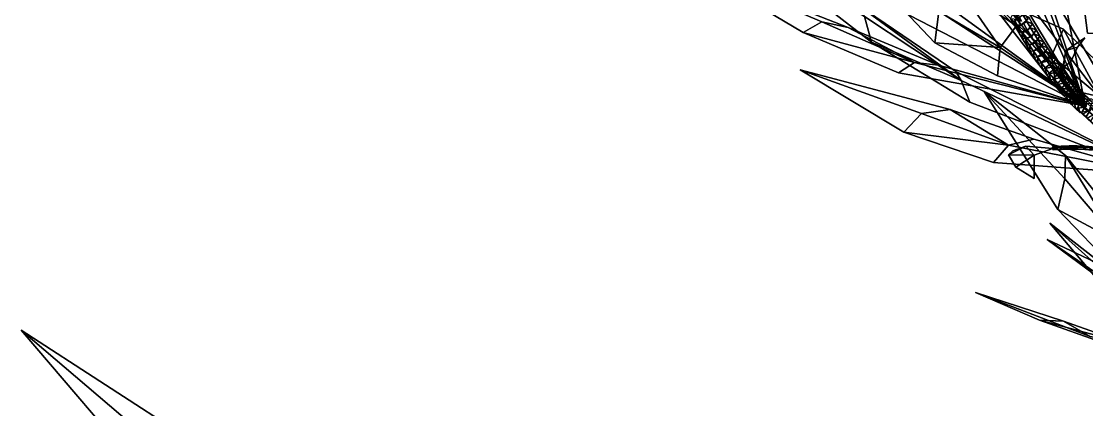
# Model space of a CAD drawing. Header units: metres. Extents: x -366 to 149, y -229 to 234.
# Drawn here: x -226.1 to -53.7, y 48.5 to 111.3 of the extents above; entities that cross this region are included whole.
import ezdxf

# ---------------------------------------------------------------- set-up
doc = ezdxf.new("R2010")
doc.units = ezdxf.units.M

msp = doc.modelspace()

# ---------------------------------------------------------------- linework, layer by layer
at = {"layer": 'coral-li_Intrnd', "color": 3}
for points in [[(-65.00144, 111.6971, 445.5268), (-65.5669, 112.6824, 446.1801), (-66.01913, 111.7033, 447.2653), (-65.4536, 110.718, 446.612)], [(-63.4044, 111.2271, 444.8986), (-63.9893, 112.2467, 445.5741), (-65.3624, 111.3889, 445.6792), (-64.7674, 110.352, 444.9918)], [(-64.3572, 110.6415, 447.6765), (-64.9227, 111.6268, 448.3298), (-63.7827, 112.5579, 447.9123), (-63.2172, 111.5726, 447.259)], [(-62.4825, 110.8719, 446.1856), (-63.07755, 111.9088, 446.8729), (-63.9893, 112.2467, 445.5741), (-63.4044, 111.2271, 444.8986)], [(-65.4536, 110.718, 446.612), (-66.01913, 111.7033, 447.2653), (-64.9227, 111.6268, 448.3298), (-64.3572, 110.6415, 447.6765)], [(-64.7674, 110.352, 444.9918), (-65.3624, 111.3889, 445.6792), (-65.3121, 110.5129, 447.0439), (-64.7006, 109.4478, 446.3373)], [(-64.7006, 109.4478, 446.3373), (-65.3121, 110.5129, 447.0439), (-63.8787, 110.8391, 447.7928), (-63.2672, 109.7739, 447.0862)], [(-62.8116, 110.2288, 444.1988), (-63.4044, 111.2271, 444.8986), (-64.7674, 110.352, 444.9918), (-64.1644, 109.3367, 444.2797)], [(-64.1644, 109.3367, 444.2797), (-64.7674, 110.352, 444.9918), (-64.7006, 109.4478, 446.3373), (-64.08091, 108.4048, 445.6052)], [(-63.2672, 109.7739, 447.0862), (-63.8787, 110.8391, 447.7928), (-63.07755, 111.9088, 446.8729), (-62.4825, 110.8719, 446.1856)], [(-61.8794, 109.8566, 445.4735), (-62.4825, 110.8719, 446.1856), (-63.4044, 111.2271, 444.8986), (-62.8116, 110.2288, 444.1988)], [(-62.6474, 108.731, 446.3542), (-63.2672, 109.7739, 447.0862), (-62.4825, 110.8719, 446.1856), (-61.8794, 109.8566, 445.4735)], [(-64.08091, 108.4048, 445.6052), (-64.7006, 109.4478, 446.3373), (-63.2672, 109.7739, 447.0862), (-62.6474, 108.731, 446.3542)], [(-62.2113, 109.2524, 443.4749), (-62.8116, 110.2288, 444.1988), (-64.1644, 109.3367, 444.2797), (-63.5536, 108.3436, 443.5432)], [(-63.5536, 108.3436, 443.5432), (-64.1644, 109.3367, 444.2797), (-64.08091, 108.4048, 445.6052), (-63.4532, 107.3847, 444.8481)], [(-63.4532, 107.3847, 444.8481), (-64.08091, 108.4048, 445.6052), (-62.6474, 108.731, 446.3542), (-62.01979, 107.7109, 445.597)], [(-61.6037, 108.2983, 442.7276), (-62.2113, 109.2524, 443.4749), (-63.5536, 108.3436, 443.5432), (-62.9356, 107.3734, 442.7828)], [(-61.2687, 108.8635, 444.737), (-61.8794, 109.8566, 445.4735), (-62.8116, 110.2288, 444.1988), (-62.2113, 109.2524, 443.4749)], [(-62.01979, 107.7109, 445.597), (-62.6474, 108.731, 446.3542), (-61.8794, 109.8566, 445.4735), (-61.2687, 108.8635, 444.737)], [(-60.6507, 107.8933, 443.9766), (-61.2687, 108.8635, 444.737), (-62.2113, 109.2524, 443.4749), (-61.6037, 108.2983, 442.7276)], [(-61.3846, 106.7142, 444.8154), (-62.01979, 107.7109, 445.597), (-61.2687, 108.8635, 444.737), (-60.6507, 107.8933, 443.9766)], [(-62.9356, 107.3734, 442.7828), (-63.5536, 108.3436, 443.5432), (-63.4532, 107.3847, 444.8481), (-62.8181, 106.3881, 444.0665)], [(-62.8181, 106.3881, 444.0665), (-63.4532, 107.3847, 444.8481), (-62.01979, 107.7109, 445.597), (-61.3846, 106.7142, 444.8154)], [(-60.9894, 107.3672, 441.9572), (-61.6037, 108.2983, 442.7276), (-62.9356, 107.3734, 442.7828), (-62.3106, 106.4265, 441.999)], [(-62.3106, 106.4265, 441.999), (-62.9356, 107.3734, 442.7828), (-62.8181, 106.3881, 444.0665), (-62.1758, 105.4155, 443.2607)], [(-60.3686, 106.4597, 441.1642), (-60.9894, 107.3672, 441.9572), (-62.3106, 106.4265, 441.999), (-61.6791, 105.5036, 441.1921)], [(-60.02575, 106.9464, 443.1927), (-60.6507, 107.8933, 443.9766), (-61.6037, 108.2983, 442.7276), (-60.9894, 107.3672, 441.9572)], [(-60.7423, 105.7416, 444.0096), (-61.3846, 106.7142, 444.8154), (-60.6507, 107.8933, 443.9766), (-60.02575, 106.9464, 443.1927)], [(-59.3942, 106.0235, 442.3859), (-60.02575, 106.9464, 443.1927), (-60.9894, 107.3672, 441.9572), (-60.3686, 106.4597, 441.1642)], [(-60.09338, 104.7936, 443.1803), (-60.7423, 105.7416, 444.0096), (-60.02575, 106.9464, 443.1927), (-59.3942, 106.0235, 442.3859)], [(-62.1758, 105.4155, 443.2607), (-62.8181, 106.3881, 444.0665), (-61.3846, 106.7142, 444.8154), (-60.7423, 105.7416, 444.0096)], [(-61.6791, 105.5036, 441.1921), (-62.3106, 106.4265, 441.999), (-62.1758, 105.4155, 443.2607), (-61.5268, 104.4675, 442.4314)], [(-61.5268, 104.4675, 442.4314), (-62.1758, 105.4155, 443.2607), (-60.7423, 105.7416, 444.0096), (-60.09338, 104.7936, 443.1803)], [(-59.7417, 105.5763, 440.3491), (-60.3686, 106.4597, 441.1642), (-61.6791, 105.5036, 441.1921), (-61.04145, 104.6052, 440.3628)], [(-61.04145, 104.6052, 440.3628), (-61.6791, 105.5036, 441.1921), (-61.5268, 104.4675, 442.4314), (-60.8715, 103.5447, 441.5789)], [(-59.1092, 104.7175, 439.5123), (-59.7417, 105.5763, 440.3491), (-61.04145, 104.6052, 440.3628), (-60.3979, 103.7318, 439.5114)], [(-58.7565, 105.1251, 441.5565), (-59.3942, 106.0235, 442.3859), (-60.3686, 106.4597, 441.1642), (-59.7417, 105.5763, 440.3491)], [(-59.438, 103.8709, 442.3278), (-60.09338, 104.7936, 443.1803), (-59.3942, 106.0235, 442.3859), (-58.7565, 105.1251, 441.5565)], [(-58.113, 104.2517, 440.7052), (-58.7565, 105.1251, 441.5565), (-59.7417, 105.5763, 440.3491), (-59.1092, 104.7175, 439.5123)], [(-60.8715, 103.5447, 441.5789), (-61.5268, 104.4675, 442.4314), (-60.09338, 104.7936, 443.1803), (-59.438, 103.8709, 442.3278)], [(-60.3979, 103.7318, 439.5114), (-61.04145, 104.6052, 440.3628), (-60.8715, 103.5447, 441.5789), (-60.2102, 102.6477, 440.7038)], [(-60.2102, 102.6477, 440.7038), (-60.8715, 103.5447, 441.5789), (-59.438, 103.8709, 442.3278), (-58.7767, 102.9738, 441.4527)], [(-58.4713, 103.8839, 438.6544), (-59.1092, 104.7175, 439.5123), (-60.3979, 103.7318, 439.5114), (-59.749, 102.8841, 438.6386)], [(-59.749, 102.8841, 438.6386), (-60.3979, 103.7318, 439.5114), (-60.2102, 102.6477, 440.7038), (-59.5434, 101.7769, 439.8066)], [(-57.8285, 103.0759, 437.7759), (-58.4713, 103.8839, 438.6544), (-59.749, 102.8841, 438.6386), (-59.09514, 102.0624, 437.7448)], [(-58.7767, 102.9738, 441.4527), (-59.438, 103.8709, 442.3278), (-58.7565, 105.1251, 441.5565), (-58.113, 104.2517, 440.7052)], [(-57.4641, 103.404, 439.8324), (-58.113, 104.2517, 440.7052), (-59.1092, 104.7175, 439.5123), (-58.4713, 103.8839, 438.6544)], [(-58.1099, 102.1031, 440.5556), (-58.7767, 102.9738, 441.4527), (-58.113, 104.2517, 440.7052), (-57.4641, 103.404, 439.8324)], [(-56.8102, 102.5823, 438.9386), (-57.4641, 103.404, 439.8324), (-58.4713, 103.8839, 438.6544), (-57.8285, 103.0759, 437.7759)], [(-59.5434, 101.7769, 439.8066), (-60.2102, 102.6477, 440.7038), (-58.7767, 102.9738, 441.4527), (-58.1099, 102.1031, 440.5556)], [(-59.09514, 102.0624, 437.7448), (-59.749, 102.8841, 438.6386), (-59.5434, 101.7769, 439.8066), (-58.8714, 100.933, 438.888)], [(-58.8714, 100.933, 438.888), (-59.5434, 101.7769, 439.8066), (-58.1099, 102.1031, 440.5556), (-57.4379, 101.2592, 439.6369)], [(-57.1811, 102.294, 436.8773), (-57.8285, 103.0759, 437.7759), (-59.09514, 102.0624, 437.7448), (-58.4366, 101.2673, 436.8306)], [(-58.4366, 101.2673, 436.8306), (-59.09514, 102.0624, 437.7448), (-58.8714, 100.933, 438.888), (-58.1947, 100.1164, 437.9483)], [(-56.5296, 101.5388, 435.9592), (-57.1811, 102.294, 436.8773), (-58.4366, 101.2673, 436.8306), (-57.7738, 100.4993, 435.8965)], [(-57.4379, 101.2592, 439.6369), (-58.1099, 102.1031, 440.5556), (-57.4641, 103.404, 439.8324), (-56.8102, 102.5823, 438.9386)], [(-56.1516, 101.7872, 438.0244), (-56.8102, 102.5823, 438.9386), (-57.8285, 103.0759, 437.7759), (-57.1811, 102.294, 436.8773)], [(-56.7612, 100.4426, 438.6972), (-57.4379, 101.2592, 439.6369), (-56.8102, 102.5823, 438.9386), (-56.1516, 101.7872, 438.0244)], [(-55.4889, 101.0192, 437.0903), (-56.1516, 101.7872, 438.0244), (-57.1811, 102.294, 436.8773), (-56.5296, 101.5388, 435.9592)], [(-56.08018, 99.6538, 437.7372), (-56.7612, 100.4426, 438.6972), (-56.1516, 101.7872, 438.0244), (-55.4889, 101.0192, 437.0903)], [(-58.1947, 100.1164, 437.9483), (-58.8714, 100.933, 438.888), (-57.4379, 101.2592, 439.6369), (-56.7612, 100.4426, 438.6972)], [(-57.7738, 100.4993, 435.8965), (-58.4366, 101.2673, 436.8306), (-58.1947, 100.1164, 437.9483), (-57.5136, 99.3276, 436.9883)], [(-57.5136, 99.3276, 436.9883), (-58.1947, 100.1164, 437.9483), (-56.7612, 100.4426, 438.6972), (-56.08018, 99.6538, 437.7372)], [(-55.8744, 100.8106, 435.0221), (-56.5296, 101.5388, 435.9592), (-57.7738, 100.4993, 435.8965), (-57.1072, 99.7588, 434.9431)], [(-57.1072, 99.7588, 434.9431), (-57.7738, 100.4993, 435.8965), (-57.5136, 99.3276, 436.9883), (-56.8286, 98.5671, 436.0083)], [(-55.2157, 100.1099, 434.0666), (-55.8744, 100.8106, 435.0221), (-57.1072, 99.7588, 434.9431), (-56.4372, 99.04636, 433.971)], [(-54.8223, 100.2788, 436.1369), (-55.4889, 101.0192, 437.0903), (-56.5296, 101.5388, 435.9592), (-55.8744, 100.8106, 435.0221)], [(-54.5541, 99.4371, 433.0932), (-55.2157, 100.1099, 434.0666), (-56.4372, 99.04636, 433.971), (-55.7642, 98.3622, 432.9807)], [(-55.3952, 98.8933, 436.7573), (-56.08018, 99.6538, 437.7372), (-55.4889, 101.0192, 437.0903), (-54.8223, 100.2788, 436.1369)], [(-54.1523, 99.5662, 435.1648), (-54.8223, 100.2788, 436.1369), (-55.8744, 100.8106, 435.0221), (-55.2157, 100.1099, 434.0666)], [(-54.7067, 98.1616, 435.7581), (-55.3952, 98.8933, 436.7573), (-54.8223, 100.2788, 436.1369), (-54.1523, 99.5662, 435.1648)], [(-53.4793, 98.8821, 434.1745), (-54.1523, 99.5662, 435.1648), (-55.2157, 100.1099, 434.0666), (-54.5541, 99.4371, 433.0932)], [(-56.8286, 98.5671, 436.0083), (-57.5136, 99.3276, 436.9883), (-56.08018, 99.6538, 437.7372), (-55.3952, 98.8933, 436.7573)], [(-56.4372, 99.04636, 433.971), (-57.1072, 99.7588, 434.9431), (-56.8286, 98.5671, 436.0083), (-56.1401, 97.8354, 435.0092)], [(-56.1401, 97.8354, 435.0092), (-56.8286, 98.5671, 436.0083), (-55.3952, 98.8933, 436.7573), (-54.7067, 98.1616, 435.7581)], [(-55.7642, 98.3622, 432.9807), (-56.4372, 99.04636, 433.971), (-56.1401, 97.8354, 435.0092), (-55.4486, 97.1329, 433.9914)], [(-53.8732, 98.7769, 432.0775), (-54.5541, 99.4371, 433.0932), (-55.7642, 98.3622, 432.9807), (-55.08339, 97.702, 431.965)], [(-55.08339, 97.702, 431.965), (-55.7642, 98.3622, 432.9807), (-55.4486, 97.1329, 433.9914), (-54.7677, 96.4727, 432.9757)], [(-53.6124, 98.0225, 430.6979), (-54.3644, 98.7169, 431.835), (-55.2995, 97.1914, 432.1482), (-54.5475, 96.497, 431.0112)], [(-54.01513, 97.4591, 434.7403), (-54.7067, 98.1616, 435.7581), (-54.1523, 99.5662, 435.1648), (-53.4793, 98.8821, 434.1745)], [(-52.7984, 98.2219, 433.1588), (-53.4793, 98.8821, 434.1745), (-54.5541, 99.4371, 433.0932), (-53.8732, 98.7769, 432.0775)], [(-52.1386, 97.9684, 431.7058), (-52.8906, 98.6628, 432.8428), (-54.3644, 98.7169, 431.835), (-53.6124, 98.0225, 430.6979)], [(-53.3342, 96.7988, 433.7246), (-54.01513, 97.4591, 434.7403), (-53.4793, 98.8821, 434.1745), (-52.7984, 98.2219, 433.1588)], [(-55.4486, 97.1329, 433.9914), (-56.1401, 97.8354, 435.0092), (-54.7067, 98.1616, 435.7581), (-54.01513, 97.4591, 434.7403)], [(-54.7677, 96.4727, 432.9757), (-55.4486, 97.1329, 433.9914), (-54.01513, 97.4591, 434.7403), (-53.3342, 96.7988, 433.7246)], [(-54.5475, 96.497, 431.0112), (-55.2995, 97.1914, 432.1482), (-54.3811, 96.2313, 433.3421), (-53.629, 95.5368, 432.2051)], [(-52.8603, 97.328, 429.5609), (-53.6124, 98.0225, 430.6979), (-54.5475, 96.497, 431.0112), (-53.7954, 95.8025, 429.8741)], [(-53.629, 95.5368, 432.2051), (-54.3811, 96.2313, 433.3421), (-52.9009, 97.1354, 433.769), (-52.1488, 96.441, 432.6319)], [(-52.1083, 96.6335, 428.4238), (-52.8603, 97.328, 429.5609), (-53.7954, 95.8025, 429.8741), (-53.04338, 95.108, 428.7371)], [(-53.7954, 95.8025, 429.8741), (-54.5475, 96.497, 431.0112), (-53.629, 95.5368, 432.2051), (-52.877, 94.8423, 431.068)], [(-53.04338, 95.108, 428.7371), (-53.7954, 95.8025, 429.8741), (-52.877, 94.8423, 431.068), (-52.1249, 94.1479, 429.931)]]:
    msp.add_3dface(points, dxfattribs=at)
at = {"layer": 'coral-li_Leaf', "color": 3}
for points in [[(-55.1644, 107.0916, 458.848), (-53.986, 108.5743, 456.0186), (-57.09275, 106.5578, 456.0701)], [(-55.1644, 107.0916, 458.848), (-57.09275, 106.5578, 456.0701), (-53.986, 108.5743, 456.0186)], [(-57.09275, 106.5578, 456.0701), (-56.2497, 104.7236, 459.7605), (-55.1644, 107.0916, 458.848)], [(-57.09275, 106.5578, 456.0701), (-55.1644, 107.0916, 458.848), (-56.2497, 104.7236, 459.7605)], [(-57.5615, 103.7938, 457.0287), (-57.09275, 106.5578, 456.0701), (-57.4681, 103.8354, 452.7632)], [(-57.5615, 103.7938, 457.0287), (-57.4681, 103.8354, 452.7632), (-57.09275, 106.5578, 456.0701)], [(-57.5615, 103.7938, 457.0287), (-56.2497, 104.7236, 459.7605), (-57.09275, 106.5578, 456.0701)], [(-57.5615, 103.7938, 457.0287), (-57.09275, 106.5578, 456.0701), (-56.2497, 104.7236, 459.7605)], [(-55.6463, 100.9879, 458.4416), (-56.2497, 104.7236, 459.7605), (-57.5615, 103.7938, 457.0287)], [(-55.6463, 100.9879, 458.4416), (-57.5615, 103.7938, 457.0287), (-56.2497, 104.7236, 459.7605)], [(-63.5232, 91.1125, 428.5959), (-66.3449, 89.6783, 429.5493), (-62.1867, 89.6154, 430.9453)], [(-63.5232, 91.1125, 428.5959), (-62.1867, 89.6154, 430.9453), (-66.3449, 89.6783, 429.5493)], [(-65.6224, 90.3198, 425.4835), (-66.3449, 89.6783, 429.5493), (-63.5232, 91.1125, 428.5959)], [(-65.6224, 90.3198, 425.4835), (-63.5232, 91.1125, 428.5959), (-66.3449, 89.6783, 429.5493)], [(-62.1867, 89.6154, 430.9453), (-66.3449, 89.6783, 429.5493), (-65.1897, 87.7203, 431.3148)], [(-62.1867, 89.6154, 430.9453), (-65.1897, 87.7203, 431.3148), (-66.3449, 89.6783, 429.5493)], [(-63.5232, 91.1125, 428.5959), (-62.1867, 89.6154, 430.9453), (-59.1564, 90.7279, 427.8329)], [(-63.5232, 91.1125, 428.5959), (-59.1564, 90.7279, 427.8329), (-62.1867, 89.6154, 430.9453)], [(-65.1897, 87.7203, 431.3148), (-62.2129, 85.8585, 431.8432), (-62.1867, 89.6154, 430.9453)], [(-65.1897, 87.7203, 431.3148), (-62.1867, 89.6154, 430.9453), (-62.2129, 85.8585, 431.8432)]]:
    msp.add_3dface(points, dxfattribs=at)
at = {"layer": 'coral-li_Mrstm', "color": 3}
for points in [[(-53.9718, 97.5895, 432.7833), (-68.07939, 129.4328, 454.6019), (-72.1296, 127.5711, 455.7526)], [(-53.9718, 97.5895, 432.7833), (-72.1296, 127.5711, 455.7526), (-68.07939, 129.4328, 454.6019)], [(-53.5557, 109.3448, 441.491), (-56.1427, 129.3531, 469.0349), (-49.3641, 109.1209, 444.4199)], [(-53.5557, 109.3448, 441.491), (-49.3641, 109.1209, 444.4199), (-56.1427, 129.3531, 469.0349)], [(-49.3641, 109.1209, 444.4199), (-56.1427, 129.3531, 469.0349), (-45.8901, 106.0224, 446.5481)], [(-49.3641, 109.1209, 444.4199), (-45.8901, 106.0224, 446.5481), (-56.1427, 129.3531, 469.0349)], [(-72.1296, 127.5711, 455.7526), (-75.6582, 125.1761, 454.295), (-53.9718, 97.5895, 432.7833)], [(-72.1296, 127.5711, 455.7526), (-53.9718, 97.5895, 432.7833), (-75.6582, 125.1761, 454.295)], [(-89.6509, 112.0579, 449.8429), (-112.2125, 126.2508, 468.5706), (-88.4942, 107.8935, 452.5849)], [(-89.6509, 112.0579, 449.8429), (-88.4942, 107.8935, 452.5849), (-112.2125, 126.2508, 468.5706)], [(-61.7144, 121.1607, 466.5566), (-63.6567, 123.5202, 463.2444), (-53.9718, 97.5895, 432.7833)], [(-61.7144, 121.1607, 466.5566), (-53.9718, 97.5895, 432.7833), (-63.6567, 123.5202, 463.2444)], [(-78.2864, 107.7688, 490.7849), (-91.2626, 121.5035, 519.222), (-77.6413, 112.8445, 490.9259)], [(-78.2864, 107.7688, 490.7849), (-77.6413, 112.8445, 490.9259), (-91.2626, 121.5035, 519.222)], [(-53.9718, 97.5895, 432.7833), (-58.01675, 118.7173, 467.8022), (-61.7144, 121.1607, 466.5566)], [(-53.9718, 97.5895, 432.7833), (-61.7144, 121.1607, 466.5566), (-58.01675, 118.7173, 467.8022)], [(-99.5482, 109.4607, 475.6887), (-117.5681, 120.1665, 502.6398), (-96.5304, 111.1834, 479.4468)], [(-99.5482, 109.4607, 475.6887), (-96.5304, 111.1834, 479.4468), (-117.5681, 120.1665, 502.6398)], [(-96.5304, 111.1834, 479.4468), (-117.5681, 120.1665, 502.6398), (-92.2958, 110.2826, 482.1772)], [(-96.5304, 111.1834, 479.4468), (-92.2958, 110.2826, 482.1772), (-117.5681, 120.1665, 502.6398)], [(-53.9718, 97.5895, 432.7833), (-84.1505, 119.5215, 450.0257), (-84.2863, 117.2398, 454.0219)], [(-53.9718, 97.5895, 432.7833), (-84.2863, 117.2398, 454.0219), (-84.1505, 119.5215, 450.0257)], [(-84.2863, 117.2398, 454.0219), (-84.1843, 113.1824, 455.9811), (-53.9718, 97.5895, 432.7833)], [(-84.2863, 117.2398, 454.0219), (-53.9718, 97.5895, 432.7833), (-84.1843, 113.1824, 455.9811)], [(-41.9388, 86.4779, 414.5904), (-60.8418, 118.1129, 432.7832), (-64.1268, 115.6668, 434.8855)], [(-41.9388, 86.4779, 414.5904), (-64.1268, 115.6668, 434.8855), (-60.8418, 118.1129, 432.7832)], [(-67.6848, 107.0219, 471.2433), (-77.6413, 112.8445, 490.9259), (-74.3448, 116.6809, 490.1424)], [(-67.6848, 107.0219, 471.2433), (-74.3448, 116.6809, 490.1424), (-77.6413, 112.8445, 490.9259)], [(-67.6848, 107.0219, 471.2433), (-74.3448, 116.6809, 490.1424), (-65.05444, 110.543, 470.2461)], [(-67.6848, 107.0219, 471.2433), (-65.05444, 110.543, 470.2461), (-74.3448, 116.6809, 490.1424)], [(-58.6175, 100.655, 474.4222), (-70.231, 115.6594, 502.8068), (-59.3985, 105.6692, 473.7544)], [(-58.6175, 100.655, 474.4222), (-59.3985, 105.6692, 473.7544), (-70.231, 115.6594, 502.8068)], [(-59.3985, 105.6692, 473.7544), (-70.231, 115.6594, 502.8068), (-57.4693, 109.9976, 471.8201)], [(-59.3985, 105.6692, 473.7544), (-57.4693, 109.9976, 471.8201), (-70.231, 115.6594, 502.8068)], [(-64.1268, 115.6668, 434.8855), (-67.0916, 112.2997, 434.4563), (-41.9388, 86.4779, 414.5904)], [(-64.1268, 115.6668, 434.8855), (-41.9388, 86.4779, 414.5904), (-67.0916, 112.2997, 434.4563)], [(-74.8918, 103.1337, 432.6392), (-90.6767, 113.8492, 445.1591), (-73.9873, 101.6733, 436.9105)], [(-74.8918, 103.1337, 432.6392), (-73.9873, 101.6733, 436.9105), (-90.6767, 113.8492, 445.1591)], [(-90.6767, 113.8492, 445.1591), (-89.6509, 112.0579, 449.8429), (-73.9873, 101.6733, 436.9105)], [(-90.6767, 113.8492, 445.1591), (-73.9873, 101.6733, 436.9105), (-89.6509, 112.0579, 449.8429)], [(-73.9873, 101.6733, 436.9105), (-89.6509, 112.0579, 449.8429), (-88.4942, 107.8935, 452.5849)], [(-73.9873, 101.6733, 436.9105), (-88.4942, 107.8935, 452.5849), (-89.6509, 112.0579, 449.8429)], [(-78.2864, 107.7688, 490.7849), (-77.6413, 112.8445, 490.9259), (-67.6848, 107.0219, 471.2433)], [(-78.2864, 107.7688, 490.7849), (-67.6848, 107.0219, 471.2433), (-77.6413, 112.8445, 490.9259)], [(-99.5482, 109.4607, 475.6887), (-96.5304, 111.1834, 479.4468), (-81.5551, 104.6125, 463.5408)], [(-99.5482, 109.4607, 475.6887), (-81.5551, 104.6125, 463.5408), (-96.5304, 111.1834, 479.4468)], [(-81.5551, 104.6125, 463.5408), (-96.5304, 111.1834, 479.4468), (-92.2958, 110.2826, 482.1772)], [(-81.5551, 104.6125, 463.5408), (-92.2958, 110.2826, 482.1772), (-96.5304, 111.1834, 479.4468)], [(-67.6848, 107.0219, 471.2433), (-65.05444, 110.543, 470.2461), (-53.9718, 97.5895, 432.7833)], [(-67.6848, 107.0219, 471.2433), (-53.9718, 97.5895, 432.7833), (-65.05444, 110.543, 470.2461)], [(-84.17, 102.9355, 460.1431), (-99.5482, 109.4607, 475.6887), (-81.5551, 104.6125, 463.5408)], [(-84.17, 102.9355, 460.1431), (-81.5551, 104.6125, 463.5408), (-99.5482, 109.4607, 475.6887)], [(-81.5551, 104.6125, 463.5408), (-92.2958, 110.2826, 482.1772), (-77.6684, 104.1905, 465.7829)], [(-81.5551, 104.6125, 463.5408), (-77.6684, 104.1905, 465.7829), (-92.2958, 110.2826, 482.1772)], [(-51.4633, 99.03101, 453.422), (-59.3985, 105.6692, 473.7544), (-57.4693, 109.9976, 471.8201)], [(-51.4633, 99.03101, 453.422), (-57.4693, 109.9976, 471.8201), (-59.3985, 105.6692, 473.7544)], [(-51.4633, 99.03101, 453.422), (-57.4693, 109.9976, 471.8201), (-50.1109, 102.8545, 451.4564)], [(-51.4633, 99.03101, 453.422), (-50.1109, 102.8545, 451.4564), (-57.4693, 109.9976, 471.8201)], [(-73.9873, 101.6733, 436.9105), (-88.4942, 107.8935, 452.5849), (-72.5946, 98.2031, 439.4263)], [(-73.9873, 101.6733, 436.9105), (-72.5946, 98.2031, 439.4263), (-88.4942, 107.8935, 452.5849)], [(-68.111, 102.4413, 471.0667), (-78.2864, 107.7688, 490.7849), (-67.6848, 107.0219, 471.2433)], [(-68.111, 102.4413, 471.0667), (-67.6848, 107.0219, 471.2433), (-78.2864, 107.7688, 490.7849)], [(-53.9718, 97.5895, 432.7833), (-68.111, 102.4413, 471.0667), (-67.6848, 107.0219, 471.2433)], [(-53.9718, 97.5895, 432.7833), (-67.6848, 107.0219, 471.2433), (-68.111, 102.4413, 471.0667)], [(-58.6175, 100.655, 474.4222), (-59.3985, 105.6692, 473.7544), (-51.4633, 99.03101, 453.422)], [(-58.6175, 100.655, 474.4222), (-51.4633, 99.03101, 453.422), (-59.3985, 105.6692, 473.7544)], [(-83.3052, 93.3499, 462.5551), (-100.062, 103.4421, 490.5381), (-80.4305, 96.3721, 465.5219)], [(-83.3052, 93.3499, 462.5551), (-80.4305, 96.3721, 465.5219), (-100.062, 103.4421, 490.5381)], [(-80.4305, 96.3721, 465.5219), (-100.062, 103.4421, 490.5381), (-75.8051, 97.03077, 467.6123)], [(-80.4305, 96.3721, 465.5219), (-75.8051, 97.03077, 467.6123), (-100.062, 103.4421, 490.5381)], [(-53.9718, 97.5895, 432.7833), (-84.17, 102.9355, 460.1431), (-81.5551, 104.6125, 463.5408)], [(-53.9718, 97.5895, 432.7833), (-81.5551, 104.6125, 463.5408), (-84.17, 102.9355, 460.1431)], [(-81.5551, 104.6125, 463.5408), (-77.6684, 104.1905, 465.7829), (-53.9718, 97.5895, 432.7833)], [(-81.5551, 104.6125, 463.5408), (-53.9718, 97.5895, 432.7833), (-77.6684, 104.1905, 465.7829)], [(-41.9388, 86.4779, 414.5904), (-74.8918, 103.1337, 432.6392), (-73.9873, 101.6733, 436.9105)], [(-41.9388, 86.4779, 414.5904), (-73.9873, 101.6733, 436.9105), (-74.8918, 103.1337, 432.6392)], [(-73.9873, 101.6733, 436.9105), (-72.5946, 98.2031, 439.4263), (-41.9388, 86.4779, 414.5904)], [(-73.9873, 101.6733, 436.9105), (-41.9388, 86.4779, 414.5904), (-72.5946, 98.2031, 439.4263)], [(-50.6185, 94.5358, 453.9453), (-58.6175, 100.655, 474.4222), (-51.4633, 99.03101, 453.422)], [(-50.6185, 94.5358, 453.9453), (-51.4633, 99.03101, 453.422), (-58.6175, 100.655, 474.4222)], [(-57.1247, 89.5671, 415.1568), (-70.3107, 99.9092, 444.9034), (-57.2495, 85.7919, 418.6109)], [(-57.1247, 89.5671, 415.1568), (-57.2495, 85.7919, 418.6109), (-70.3107, 99.9092, 444.9034)], [(-57.2495, 85.7919, 418.6109), (-70.3107, 99.9092, 444.9034), (-58.384, 80.8644, 419.4055)], [(-57.2495, 85.7919, 418.6109), (-58.384, 80.8644, 419.4055), (-70.3107, 99.9092, 444.9034)], [(-66.3326, 91.2706, 448.3271), (-80.4305, 96.3721, 465.5219), (-75.8051, 97.03077, 467.6123)], [(-66.3326, 91.2706, 448.3271), (-75.8051, 97.03077, 467.6123), (-80.4305, 96.3721, 465.5219)], [(-66.3326, 91.2706, 448.3271), (-75.8051, 97.03077, 467.6123), (-62.231, 92.2176, 449.9367)], [(-66.3326, 91.2706, 448.3271), (-62.231, 92.2176, 449.9367), (-75.8051, 97.03077, 467.6123)], [(-83.3052, 93.3499, 462.5551), (-80.4305, 96.3721, 465.5219), (-66.3326, 91.2706, 448.3271)], [(-83.3052, 93.3499, 462.5551), (-66.3326, 91.2706, 448.3271), (-80.4305, 96.3721, 465.5219)], [(-68.7906, 88.4529, 445.6413), (-83.3052, 93.3499, 462.5551), (-66.3326, 91.2706, 448.3271)], [(-68.7906, 88.4529, 445.6413), (-66.3326, 91.2706, 448.3271), (-83.3052, 93.3499, 462.5551)], [(-66.3326, 91.2706, 448.3271), (-62.231, 92.2176, 449.9367), (-41.9388, 86.4779, 414.5904)], [(-66.3326, 91.2706, 448.3271), (-41.9388, 86.4779, 414.5904), (-62.231, 92.2176, 449.9367)], [(-41.9388, 86.4779, 414.5904), (-68.7906, 88.4529, 445.6413), (-66.3326, 91.2706, 448.3271)], [(-41.9388, 86.4779, 414.5904), (-66.3326, 91.2706, 448.3271), (-68.7906, 88.4529, 445.6413)], [(-57.1247, 89.5671, 415.1568), (-57.2495, 85.7919, 418.6109), (-48.4467, 75.5436, 400.2282)], [(-57.1247, 89.5671, 415.1568), (-48.4467, 75.5436, 400.2282), (-57.2495, 85.7919, 418.6109)], [(-48.3918, 78.8353, 397.0102), (-57.1247, 89.5671, 415.1568), (-48.4467, 75.5436, 400.2282)], [(-48.3918, 78.8353, 397.0102), (-48.4467, 75.5436, 400.2282), (-57.1247, 89.5671, 415.1568)], [(-48.4467, 75.5436, 400.2282), (-57.2495, 85.7919, 418.6109), (-58.384, 80.8644, 419.4055)], [(-48.4467, 75.5436, 400.2282), (-58.384, 80.8644, 419.4055), (-57.2495, 85.7919, 418.6109)], [(-48.4467, 75.5436, 400.2282), (-58.384, 80.8644, 419.4055), (-49.02617, 71.1458, 401.0253)], [(-48.4467, 75.5436, 400.2282), (-49.02617, 71.1458, 401.0253), (-58.384, 80.8644, 419.4055)], [(-50.0791, 71.1553, 391.5049), (-59.6446, 78.6574, 423.4096), (-47.8642, 68.07573, 394.9414)], [(-50.0791, 71.1553, 391.5049), (-47.8642, 68.07573, 394.9414), (-59.6446, 78.6574, 423.4096)], [(-47.8642, 68.07573, 394.9414), (-59.6446, 78.6574, 423.4096), (-46.6293, 63.2365, 396.062)], [(-47.8642, 68.07573, 394.9414), (-46.6293, 63.2365, 396.062), (-59.6446, 78.6574, 423.4096)], [(-40.05046, 61.2132, 364.0376), (-60.102, 75.984, 387.3924), (-43.3206, 64.5368, 361.926)], [(-40.05046, 61.2132, 364.0376), (-43.3206, 64.5368, 361.926), (-60.102, 75.984, 387.3924)], [(-43.3206, 64.5368, 361.926), (-60.102, 75.984, 387.3924), (-43.8391, 68.3435, 358.5439)], [(-43.3206, 64.5368, 361.926), (-43.8391, 68.3435, 358.5439), (-60.102, 75.984, 387.3924)], [(-61.3591, 62.9646, 422.3368), (-71.6656, 67.4284, 454.5786), (-57.4465, 62.8239, 425.6338)], [(-61.3591, 62.9646, 422.3368), (-57.4465, 62.8239, 425.6338), (-71.6656, 67.4284, 454.5786)], [(-57.4465, 62.8239, 425.6338), (-71.6656, 67.4284, 454.5786), (-53.1616, 60.3589, 426.9613)], [(-57.4465, 62.8239, 425.6338), (-53.1616, 60.3589, 426.9613), (-71.6656, 67.4284, 454.5786)], [(-50.7256, 59.1838, 402.5033), (-61.3591, 62.9646, 422.3368), (-47.2684, 59.1879, 405.5434)], [(-50.7256, 59.1838, 402.5033), (-47.2684, 59.1879, 405.5434), (-61.3591, 62.9646, 422.3368)], [(-61.3591, 62.9646, 422.3368), (-57.4465, 62.8239, 425.6338), (-47.2684, 59.1879, 405.5434)], [(-61.3591, 62.9646, 422.3368), (-47.2684, 59.1879, 405.5434), (-57.4465, 62.8239, 425.6338)], [(-47.2684, 59.1879, 405.5434), (-57.4465, 62.8239, 425.6338), (-53.1616, 60.3589, 426.9613)], [(-47.2684, 59.1879, 405.5434), (-53.1616, 60.3589, 426.9613), (-57.4465, 62.8239, 425.6338)], [(-205.5343, 37.3321, 588.0914), (-226.0502, 61.3492, 601.0516), (-203.0144, 41.6791, 589.067)], [(-205.5343, 37.3321, 588.0914), (-203.0144, 41.6791, 589.067), (-226.0502, 61.3492, 601.0516)], [(-203.0144, 41.6791, 589.067), (-226.0502, 61.3492, 601.0516), (-198.7666, 43.7093, 591.0751)], [(-203.0144, 41.6791, 589.067), (-198.7666, 43.7093, 591.0751), (-226.0502, 61.3492, 601.0516)]]:
    msp.add_3dface(points, dxfattribs=at)
at = {"layer": 'coral-li_Petiole', "color": 3}
for points in [[(-64.5185, 111.3766, 446.4243), (-65.07223, 112.3749, 447.0493), (-65.06586, 112.2164, 447.308), (-64.5122, 111.2181, 446.683)], [(-64.5122, 111.2181, 446.683), (-65.06586, 112.2164, 447.308), (-64.7977, 112.2774, 447.4481), (-64.244, 111.2791, 446.8231)], [(-58.04227, 103.2687, 447.3538), (-58.01012, 103.5256, 448.7008), (-58.1762, 103.2546, 448.7565), (-58.2084, 102.9977, 447.4094)], [(-58.01012, 103.5256, 448.7008), (-57.9203, 103.7479, 450.0514), (-58.08646, 103.4769, 450.1071), (-58.1762, 103.2546, 448.7565)], [(-58.1762, 103.2546, 448.7565), (-58.08646, 103.4769, 450.1071), (-57.8771, 103.2396, 450.1321), (-57.9663, 103.0199, 448.7962)], [(-57.9203, 103.7479, 450.0514), (-57.7731, 103.935, 451.4023), (-57.9392, 103.664, 451.4579), (-58.08646, 103.4769, 450.1071)], [(-58.08646, 103.4769, 450.1071), (-57.9392, 103.664, 451.4579), (-57.7312, 103.4245, 451.4684), (-57.8771, 103.2396, 450.1321)], [(-57.7336, 103.198, 447.3749), (-57.7015, 103.4519, 448.7075), (-58.01012, 103.5256, 448.7008), (-58.04227, 103.2687, 447.3538)], [(-57.7015, 103.4519, 448.7075), (-57.6123, 103.6716, 450.0434), (-57.9203, 103.7479, 450.0514), (-58.01012, 103.5256, 448.7008)], [(-57.7731, 103.935, 451.4023), (-57.5688, 104.0866, 452.7502), (-57.7349, 103.8156, 452.8058), (-57.9392, 103.664, 451.4579)], [(-57.9392, 103.664, 451.4579), (-57.7349, 103.8156, 452.8058), (-57.5288, 103.5743, 452.8017), (-57.7312, 103.4245, 451.4684)], [(-57.6123, 103.6716, 450.0434), (-57.4664, 103.8565, 451.3797), (-57.7731, 103.935, 451.4023), (-57.9203, 103.7479, 450.0514)], [(-57.8771, 103.2396, 450.1321), (-57.7312, 103.4245, 451.4684), (-57.4407, 103.5428, 451.4203), (-57.5858, 103.3593, 450.093)], [(-57.4664, 103.8565, 451.3797), (-57.264, 104.0063, 452.713), (-57.5688, 104.0866, 452.7502), (-57.7731, 103.935, 451.4023)], [(-57.7066, 102.889, 447.4424), (-57.6745, 103.1412, 448.766), (-57.7015, 103.4519, 448.7075), (-57.7336, 103.198, 447.3749)], [(-57.7312, 103.4245, 451.4684), (-57.5288, 103.5743, 452.8017), (-57.2394, 103.6914, 452.7446), (-57.4407, 103.5428, 451.4203)], [(-57.6745, 103.1412, 448.766), (-57.5858, 103.3593, 450.093), (-57.6123, 103.6716, 450.0434), (-57.7015, 103.4519, 448.7075)], [(-57.5858, 103.3593, 450.093), (-57.4407, 103.5428, 451.4203), (-57.4664, 103.8565, 451.3797), (-57.6123, 103.6716, 450.0434)], [(-57.4407, 103.5428, 451.4203), (-57.2394, 103.6914, 452.7446), (-57.264, 104.0063, 452.713), (-57.4664, 103.8565, 451.3797)], [(-58.0167, 102.9778, 446.0135), (-58.04227, 103.2687, 447.3538), (-58.2084, 102.9977, 447.4094), (-58.1828, 102.7068, 446.0692)], [(-58.2084, 102.9977, 447.4094), (-58.1762, 103.2546, 448.7565), (-57.9663, 103.0199, 448.7962), (-57.9984, 102.766, 447.4636)], [(-58.1828, 102.7068, 446.0692), (-58.2084, 102.9977, 447.4094), (-57.9984, 102.766, 447.4636), (-57.9734, 102.4784, 446.1378)], [(-57.9334, 102.6536, 444.6832), (-58.0167, 102.9778, 446.0135), (-58.1828, 102.7068, 446.0692), (-58.0996, 102.3826, 444.7389)], [(-58.0996, 102.3826, 444.7389), (-58.1828, 102.7068, 446.0692), (-57.9734, 102.4784, 446.1378), (-57.8914, 102.1579, 444.8219)], [(-57.7927, 102.2969, 443.3662), (-57.9334, 102.6536, 444.6832), (-58.0996, 102.3826, 444.7389), (-57.9589, 102.0259, 443.4218)], [(-57.9589, 102.0259, 443.4218), (-58.0996, 102.3826, 444.7389), (-57.8914, 102.1579, 444.8219), (-57.7525, 101.8053, 443.519)], [(-57.7086, 102.9104, 446.0491), (-57.7336, 103.198, 447.3749), (-58.04227, 103.2687, 447.3538), (-58.0167, 102.9778, 446.0135)], [(-57.6266, 102.5899, 444.7332), (-57.7086, 102.9104, 446.0491), (-58.0167, 102.9778, 446.0135), (-57.9334, 102.6536, 444.6832)], [(-57.9984, 102.766, 447.4636), (-57.9663, 103.0199, 448.7962), (-57.6745, 103.1412, 448.766), (-57.7066, 102.889, 447.4424)], [(-57.9734, 102.4784, 446.1378), (-57.9984, 102.766, 447.4636), (-57.7066, 102.889, 447.4424), (-57.682, 102.6035, 446.1255)], [(-57.8914, 102.1579, 444.8219), (-57.9734, 102.4784, 446.1378), (-57.682, 102.6035, 446.1255), (-57.6007, 102.2853, 444.8184)], [(-57.9663, 103.0199, 448.7962), (-57.8771, 103.2396, 450.1321), (-57.5858, 103.3593, 450.093), (-57.6745, 103.1412, 448.766)], [(-57.5949, 101.9086, 442.0656), (-57.7927, 102.2969, 443.3662), (-57.9589, 102.0259, 443.4218), (-57.7611, 101.6376, 442.1212)], [(-57.7611, 101.6376, 442.1212), (-57.9589, 102.0259, 443.4218), (-57.7525, 101.8053, 443.519), (-57.5572, 101.4213, 442.2324)], [(-57.4877, 102.2373, 443.4303), (-57.6266, 102.5899, 444.7332), (-57.9334, 102.6536, 444.6832), (-57.7927, 102.2969, 443.3662)], [(-57.7525, 101.8053, 443.519), (-57.8914, 102.1579, 444.8219), (-57.6007, 102.2853, 444.8184), (-57.463, 101.9351, 443.5243)], [(-57.2924, 101.8533, 442.1437), (-57.4877, 102.2373, 443.4303), (-57.7927, 102.2969, 443.3662), (-57.5949, 101.9086, 442.0656)], [(-57.3405, 101.4896, 440.7844), (-57.5949, 101.9086, 442.0656), (-57.7611, 101.6376, 442.1212), (-57.5066, 101.2185, 440.8401)], [(-57.5572, 101.4213, 442.2324), (-57.7525, 101.8053, 443.519), (-57.463, 101.9351, 443.5243), (-57.2691, 101.5539, 442.2462)], [(-57.682, 102.6035, 446.1255), (-57.7066, 102.889, 447.4424), (-57.7336, 103.198, 447.3749), (-57.7086, 102.9104, 446.0491)], [(-57.6007, 102.2853, 444.8184), (-57.682, 102.6035, 446.1255), (-57.7086, 102.9104, 446.0491), (-57.6266, 102.5899, 444.7332)], [(-57.463, 101.9351, 443.5243), (-57.6007, 102.2853, 444.8184), (-57.6266, 102.5899, 444.7332), (-57.4877, 102.2373, 443.4303)], [(-57.041, 101.439, 440.8763), (-57.2924, 101.8533, 442.1437), (-57.5949, 101.9086, 442.0656), (-57.3405, 101.4896, 440.7844)], [(-57.2691, 101.5539, 442.2462), (-57.463, 101.9351, 443.5243), (-57.4877, 102.2373, 443.4303), (-57.2924, 101.8533, 442.1437)], [(-57.01967, 101.1424, 440.9872), (-57.2691, 101.5539, 442.2462), (-57.2924, 101.8533, 442.1437), (-57.041, 101.439, 440.8763)], [(-57.5066, 101.2185, 440.8401), (-57.7611, 101.6376, 442.1212), (-57.5572, 101.4213, 442.2324), (-57.3058, 101.007, 440.965)], [(-57.3058, 101.007, 440.965), (-57.5572, 101.4213, 442.2324), (-57.2691, 101.5539, 442.2462), (-57.01967, 101.1424, 440.9872)], [(-57.03004, 101.0408, 439.5259), (-57.3405, 101.4896, 440.7844), (-57.5066, 101.2185, 440.8401), (-57.1961, 100.7698, 439.5815)], [(-57.1961, 100.7698, 439.5815), (-57.5066, 101.2185, 440.8401), (-57.3058, 101.007, 440.965), (-56.9989, 100.5632, 439.72)], [(-56.7341, 100.9952, 439.6313), (-57.041, 101.439, 440.8763), (-57.3405, 101.4896, 440.7844), (-57.03004, 101.0408, 439.5259)], [(-56.9989, 100.5632, 439.72), (-57.3058, 101.007, 440.965), (-57.01967, 101.1424, 440.9872), (-56.7151, 100.7018, 439.7505)], [(-56.6642, 100.5635, 438.2931), (-57.03004, 101.0408, 439.5259), (-57.1961, 100.7698, 439.5815), (-56.8304, 100.2924, 438.3487)], [(-56.8304, 100.2924, 438.3487), (-57.1961, 100.7698, 439.5815), (-56.9989, 100.5632, 439.72), (-56.6374, 100.0912, 438.5003)], [(-56.7151, 100.7018, 439.7505), (-57.01967, 101.1424, 440.9872), (-57.041, 101.439, 440.8763), (-56.7341, 100.9952, 439.6313)], [(-56.3726, 100.5232, 438.4116), (-56.7341, 100.9952, 439.6313), (-57.03004, 101.0408, 439.5259), (-56.6642, 100.5635, 438.2931)], [(-56.6374, 100.0912, 438.5003), (-56.9989, 100.5632, 439.72), (-56.7151, 100.7018, 439.7505), (-56.3562, 100.233, 438.539)], [(-56.2441, 100.0586, 437.0888), (-56.6642, 100.5635, 438.2931), (-56.8304, 100.2924, 438.3487), (-56.4102, 99.7876, 437.1445)], [(-56.4102, 99.7876, 437.1445), (-56.8304, 100.2924, 438.3487), (-56.6374, 100.0912, 438.5003), (-56.2221, 99.5919, 437.309)], [(-56.3562, 100.233, 438.539), (-56.7151, 100.7018, 439.7505), (-56.7341, 100.9952, 439.6313), (-56.3726, 100.5232, 438.4116)], [(-55.9573, 100.024, 437.2202), (-56.3726, 100.5232, 438.4116), (-56.6642, 100.5635, 438.2931), (-56.2441, 100.0586, 437.0888)], [(-56.2221, 99.5919, 437.309), (-56.6374, 100.0912, 438.5003), (-56.3562, 100.233, 438.539), (-55.9438, 99.7371, 437.3555)], [(-55.7705, 99.5275, 435.9161), (-56.2441, 100.0586, 437.0888), (-56.4102, 99.7876, 437.1445), (-55.9366, 99.2565, 435.9717)], [(-55.9438, 99.7371, 437.3555), (-56.3562, 100.233, 438.539), (-56.3726, 100.5232, 438.4116), (-55.9573, 100.024, 437.2202)], [(-55.4892, 99.4987, 436.06), (-55.9573, 100.024, 437.2202), (-56.2441, 100.0586, 437.0888), (-55.7705, 99.5275, 435.9161)], [(-55.479, 99.2156, 436.203), (-55.9438, 99.7371, 437.3555), (-55.9573, 100.024, 437.2202), (-55.4892, 99.4987, 436.06)], [(-55.9366, 99.2565, 435.9717), (-56.4102, 99.7876, 437.1445), (-56.2221, 99.5919, 437.309), (-55.754, 99.06675, 436.1487)], [(-55.754, 99.06675, 436.1487), (-56.2221, 99.5919, 437.309), (-55.9438, 99.7371, 437.3555), (-55.479, 99.2156, 436.203)], [(-55.2447, 98.9714, 434.7777), (-55.7705, 99.5275, 435.9161), (-55.9366, 99.2565, 435.9717), (-55.4108, 98.7004, 434.8333)], [(-55.4108, 98.7004, 434.8333), (-55.9366, 99.2565, 435.9717), (-55.754, 99.06675, 436.1487), (-55.2341, 98.5168, 435.0225)], [(-54.9693, 98.9488, 434.9338), (-55.4892, 99.4987, 436.06), (-55.7705, 99.5275, 435.9161), (-55.2447, 98.9714, 434.7777)], [(-55.2341, 98.5168, 435.0225), (-55.754, 99.06675, 436.1487), (-55.479, 99.2156, 436.203), (-54.9628, 98.6694, 435.0842)], [(-54.9628, 98.6694, 435.0842), (-55.479, 99.2156, 436.203), (-55.4892, 99.4987, 436.06), (-54.9693, 98.9488, 434.9338)], [(-54.6679, 98.3917, 433.6764), (-55.2447, 98.9714, 434.7777), (-55.4108, 98.7004, 434.8333), (-54.8341, 98.1207, 433.732)], [(-54.8341, 98.1207, 433.732), (-55.4108, 98.7004, 434.8333), (-55.2341, 98.5168, 435.0225), (-54.6638, 97.9435, 433.9329)], [(-54.399, 98.3755, 433.8442), (-54.9693, 98.9488, 434.9338), (-55.2447, 98.9714, 434.7777), (-54.6679, 98.3917, 433.6764)], [(-54.6638, 97.9435, 433.9329), (-55.2341, 98.5168, 435.0225), (-54.9628, 98.6694, 435.0842), (-54.3965, 98.1, 434.0018)], [(-54.3965, 98.1, 434.0018), (-54.9628, 98.6694, 435.0842), (-54.9693, 98.9488, 434.9338), (-54.399, 98.3755, 433.8442)], [(-54.04666, 97.7946, 432.6229), (-54.6679, 98.3917, 433.6764), (-54.8341, 98.1207, 433.732), (-54.2127, 97.5235, 432.6786)], [(-53.7777, 97.7783, 432.7907), (-54.399, 98.3755, 433.8442), (-54.6679, 98.3917, 433.6764), (-54.04666, 97.7946, 432.6229)], [(-53.7752, 97.5029, 432.9483), (-54.3965, 98.1, 434.0018), (-54.399, 98.3755, 433.8442), (-53.7777, 97.7783, 432.7907)], [(-54.2127, 97.5235, 432.6786), (-54.8341, 98.1207, 433.732), (-54.6638, 97.9435, 433.9329), (-54.04258, 97.3463, 432.8794)], [(-54.04258, 97.3463, 432.8794), (-54.6638, 97.9435, 433.9329), (-54.3965, 98.1, 434.0018), (-53.7752, 97.5029, 432.9483)], [(-57.8415, 91.1041, 427.3274), (-59.1587, 91.00697, 427.8769), (-59.2617, 90.853, 427.6026), (-57.9586, 90.9494, 427.0593)], [(-57.9586, 90.9494, 427.0593), (-59.2617, 90.853, 427.6026), (-59.2201, 90.5273, 427.6445), (-57.9258, 90.6232, 427.105)], [(-57.9258, 90.6232, 427.105), (-59.2201, 90.5273, 427.6445), (-59.0911, 90.477, 427.9451), (-57.788, 90.5734, 427.4018)], [(-57.7344, 90.8682, 427.5423), (-59.05169, 90.771, 428.0917), (-59.1587, 91.00697, 427.8769), (-57.8415, 91.1041, 427.3274)], [(-57.788, 90.5734, 427.4018), (-59.0911, 90.477, 427.9451), (-59.05169, 90.771, 428.0917), (-57.7344, 90.8682, 427.5423)], [(-56.5417, 91.1513, 426.7318), (-57.8415, 91.1041, 427.3274), (-57.9586, 90.9494, 427.0593), (-56.6728, 90.9963, 426.4704)], [(-56.6728, 90.9963, 426.4704), (-57.9586, 90.9494, 427.0593), (-57.9258, 90.6232, 427.105), (-56.6486, 90.6701, 426.5202)], [(-56.6486, 90.6701, 426.5202), (-57.9258, 90.6232, 427.105), (-57.788, 90.5734, 427.4018), (-56.5022, 90.6203, 426.8129)], [(-56.4347, 90.9154, 426.9467), (-57.7344, 90.8682, 427.5423), (-57.8415, 91.1041, 427.3274), (-56.5417, 91.1513, 426.7318)], [(-56.5022, 90.6203, 426.8129), (-57.788, 90.5734, 427.4018), (-57.7344, 90.8682, 427.5423), (-56.4347, 90.9154, 426.9467)], [(-55.2625, 91.1485, 426.0915), (-56.5417, 91.1513, 426.7318), (-56.6728, 90.9963, 426.4704), (-55.4074, 90.9938, 425.8372)], [(-55.4074, 90.9938, 425.8372), (-56.6728, 90.9963, 426.4704), (-56.6486, 90.6701, 426.5202), (-55.3916, 90.6677, 425.8915)], [(-55.3916, 90.6677, 425.8915), (-56.6486, 90.6701, 426.5202), (-56.5022, 90.6203, 426.8129), (-55.2368, 90.6178, 426.1797)], [(-55.1555, 90.9126, 426.3063), (-56.4347, 90.9154, 426.9467), (-56.5417, 91.1513, 426.7318), (-55.2625, 91.1485, 426.0915)], [(-55.2368, 90.6178, 426.1797), (-56.5022, 90.6203, 426.8129), (-56.4347, 90.9154, 426.9467), (-55.1555, 90.9126, 426.3063)], [(-54.00706, 91.09563, 425.408), (-55.2625, 91.1485, 426.0915), (-55.4074, 90.9938, 425.8372), (-54.1653, 90.9417, 425.1613)], [(-54.1653, 90.9417, 425.1613), (-55.4074, 90.9938, 425.8372), (-55.3916, 90.6677, 425.8915), (-54.1577, 90.6162, 425.2203)], [(-54.1577, 90.6162, 425.2203), (-55.3916, 90.6677, 425.8915), (-55.2368, 90.6178, 426.1797), (-53.9947, 90.5657, 425.5038)], [(-53.9, 90.8597, 425.6228), (-55.1555, 90.9126, 426.3063), (-55.2625, 91.1485, 426.0915), (-54.00706, 91.09563, 425.408)], [(-53.9947, 90.5657, 425.5038), (-55.2368, 90.6178, 426.1797), (-55.1555, 90.9126, 426.3063), (-53.9, 90.8597, 425.6228)], [(-52.7782, 90.9927, 424.6829), (-54.00706, 91.09563, 425.408), (-54.1653, 90.9417, 425.1613), (-52.9496, 90.8403, 424.4444)], [(-52.9496, 90.8403, 424.4444), (-54.1653, 90.9417, 425.1613), (-54.1577, 90.6162, 425.2203), (-52.9501, 90.5155, 424.5083)], [(-52.9501, 90.5155, 424.5083), (-54.1577, 90.6162, 425.2203), (-53.9947, 90.5657, 425.5038), (-52.779, 90.4643, 424.7869)], [(-52.6711, 90.7569, 424.8978), (-53.9, 90.8597, 425.6228), (-54.00706, 91.09563, 425.408), (-52.7782, 90.9927, 424.6829)], [(-52.779, 90.4643, 424.7869), (-53.9947, 90.5657, 425.5038), (-53.9, 90.8597, 425.6228), (-52.6711, 90.7569, 424.8978)]]:
    msp.add_3dface(points, dxfattribs=at)

doc.saveas('drawing.dxf')
